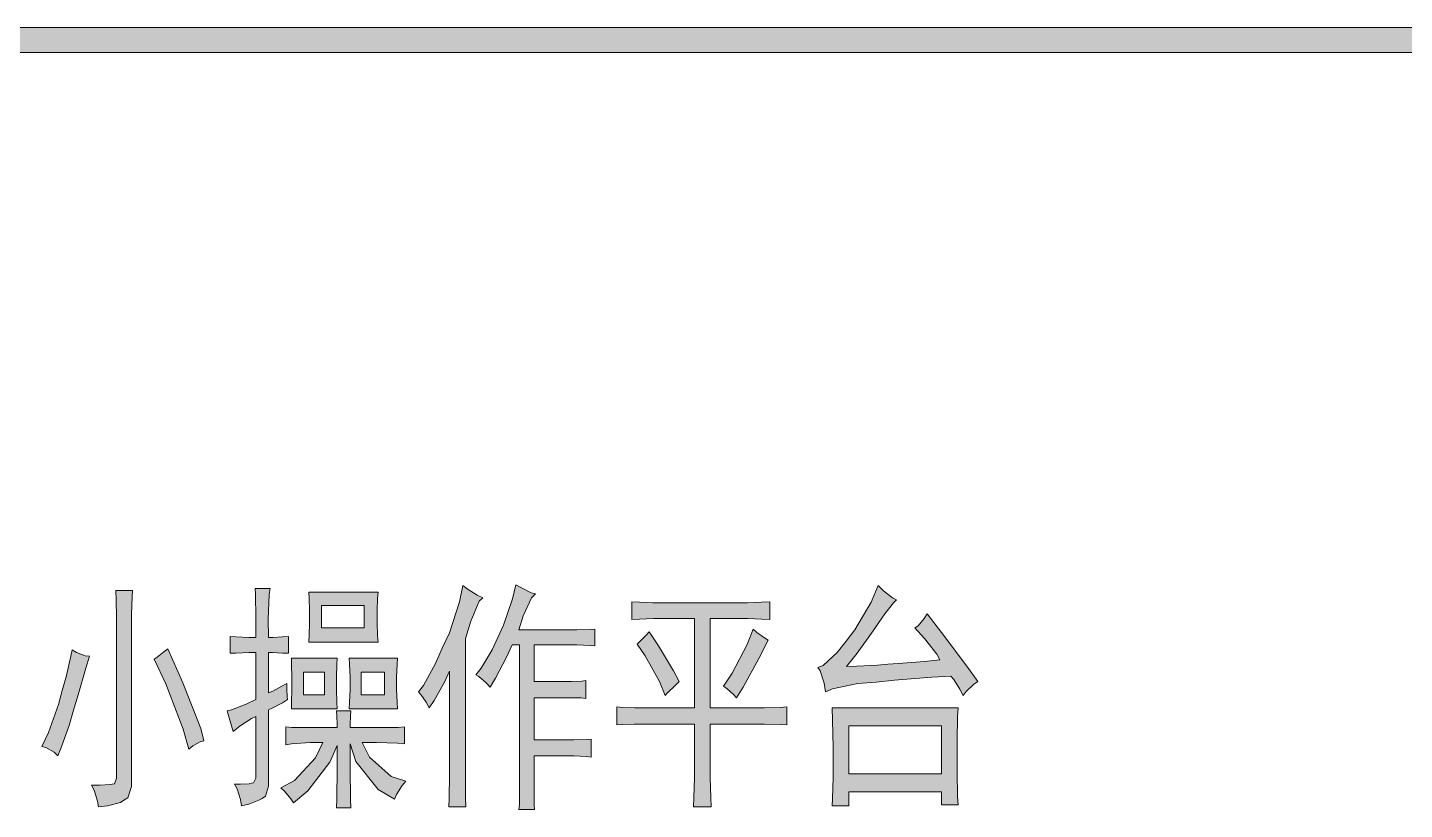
# Model space of a CAD drawing. Header units: millimetres. Extents: x 0 to 586, y 0 to 414.
# Drawn here: x 553.25 to 569.44, y 27.48 to 36.68 of the extents above; entities that cross this region are included whole.
import ezdxf

# ---------------------------------------------------------------- set-up
doc = ezdxf.new("R2010")
doc.units = ezdxf.units.MM

msp = doc.modelspace()

# ---------------------------------------------------------------- hatches: boundary and pattern name
h = msp.add_hatch(color=0)
h.dxf.hatch_style = 2
h.paths.add_polyline_path([(575.772139, 36.681833), (575.772139, 36.389028), (541.390417, 36.389028), (541.390417, 36.681833)])
h = msp.add_hatch(color=0)
h.dxf.hatch_style = 2
h.paths.add_polyline_path([(559.219806, 30.014333), (559.173944, 29.968472), (559.075167, 29.756806), (559.02225, 29.591), (559.607861, 29.591), (559.706639, 29.591), (559.861861, 29.598056), (559.918306, 29.601583), (559.918306, 29.404028), (559.861861, 29.407556), (559.706639, 29.414611), (559.607861, 29.414611), (559.202167, 29.414611), (559.202167, 28.984222), (559.565528, 28.984222), (559.639611, 28.984222), (559.763083, 28.98775), (559.812472, 28.994806), (559.812472, 28.783139), (559.756028, 28.790194), (559.629028, 28.793722), (559.565528, 28.793722), (559.202167, 28.793722), (559.202167, 28.296306), (559.583167, 28.296306), (559.671361, 28.296306), (559.816, 28.303361), (559.872444, 28.306889), (559.872444, 28.095222), (559.816, 28.102278), (559.674889, 28.109333), (559.590222, 28.109333), (559.202167, 28.109333), (559.202167, 27.897667), (559.202167, 27.742444), (559.205694, 27.530778), (559.209222, 27.477861), (559.02225, 27.477861), (559.029306, 27.537833), (559.032833, 27.703639), (559.032833, 27.809472), (559.032833, 29.414611), (558.944639, 29.414611), (558.877611, 29.269972), (558.747083, 29.023028), (558.687111, 28.917194), (558.637722, 28.970111), (558.553056, 29.044194), (558.517778, 29.061833), (558.581278, 29.139444), (558.708278, 29.358167), (558.775306, 29.502806), (558.842333, 29.647444), (558.948167, 29.957889), (558.986972, 30.123694), (559.054, 30.084889), (559.170417, 30.028444)])
h = msp.add_hatch(color=0)
h.dxf.hatch_style = 2
h.paths.add_polyline_path([(554.478472, 30.056667), (554.474944, 29.979056), (554.467889, 29.770917), (554.467889, 29.636861), (554.467889, 27.851806), (554.467889, 27.7495), (554.425556, 27.615444), (554.379694, 27.587222), (554.337361, 27.559), (554.185667, 27.520194), (554.079833, 27.509611), (554.06925, 27.576639), (554.030444, 27.703639), (553.998694, 27.763611), (554.097472, 27.763611), (554.217417, 27.770667), (554.242111, 27.774194), (554.266806, 27.78125), (554.2915, 27.848278), (554.2915, 27.90825), (554.2915, 29.636861), (554.2915, 29.735639), (554.287972, 29.947306), (554.284444, 30.056667)])
h = msp.add_hatch(color=0)
h.dxf.hatch_style = 2
h.paths.add_polyline_path([(555.931917, 29.502806), (555.931917, 29.725056), (555.924861, 30.014333), (555.921333, 30.077833), (556.097722, 30.077833), (556.087139, 30.007278), (556.076556, 29.718), (556.080083, 29.502806), (556.129472, 29.502806), (556.245889, 29.509861), (556.312917, 29.513389), (556.312917, 29.315833), (556.242361, 29.319361), (556.125944, 29.326417), (556.080083, 29.326417), (556.080083, 28.850167), (556.129472, 28.871333), (556.235306, 28.927778), (556.295278, 28.959528), (556.295278, 28.899556), (556.298806, 28.804306), (556.302333, 28.772556), (556.242361, 28.73375), (556.129472, 28.673778), (556.080083, 28.649083), (556.080083, 27.851806), (556.080083, 27.753028), (556.044806, 27.633083), (556.006, 27.608389), (555.967194, 27.587222), (555.84725, 27.541361), (555.762583, 27.520194), (555.748472, 27.594278), (555.709667, 27.721278), (555.681444, 27.774194), (555.752, 27.774194), (555.850778, 27.78125), (555.879, 27.788306), (555.903694, 27.791833), (555.931917, 27.848278), (555.931917, 27.897667), (555.931917, 28.571472), (555.879, 28.550306), (555.744944, 28.462111), (555.663806, 28.395083), (555.646167, 28.462111), (555.610889, 28.585583), (555.59325, 28.6385), (555.646167, 28.649083), (555.8155, 28.716111), (555.931917, 28.772556), (555.931917, 29.326417), (555.84725, 29.326417), (555.695556, 29.319361), (555.628528, 29.315833), (555.628528, 29.513389), (555.695556, 29.509861), (555.84725, 29.502806)])
h = msp.add_hatch(color=0)
h.paths.add_polyline_path([(557.367722, 30.0355), (557.360667, 29.961417), (557.357139, 29.820306), (557.357139, 29.746222), (557.357139, 29.675667), (557.360667, 29.523972), (557.367722, 29.446361), (556.552806, 29.446361), (556.556333, 29.531028), (556.559861, 29.679194), (556.559861, 29.746222), (556.559861, 29.820306), (556.556333, 29.961417), (556.552806, 30.0355)])
h.paths.add_polyline_path([(557.205444, 29.615694), (557.205444, 29.880278), (556.700972, 29.880278), (556.700972, 29.615694)])
h = msp.add_hatch(color=0)
h.dxf.hatch_style = 2
h.paths.add_polyline_path([(558.598917, 29.968472), (558.556583, 29.929667), (558.457806, 29.693306), (558.394306, 29.492222), (558.394306, 28.074056), (558.394306, 27.897667), (558.397833, 27.615444), (558.401361, 27.509611), (558.200278, 27.509611), (558.203806, 27.608389), (558.207333, 27.887083), (558.207333, 28.063472), (558.207333, 29.104167), (558.147361, 28.977167), (558.027417, 28.761972), (557.967444, 28.673778), (557.932167, 28.740806), (557.872194, 28.832528), (557.843972, 28.86075), (557.903944, 28.938361), (558.041528, 29.195889), (558.122667, 29.375806), (558.207333, 29.555722), (558.327278, 29.922611), (558.366083, 30.113111), (558.415472, 30.074306), (558.531889, 30.000222)])
h = msp.add_hatch(color=0)
h.dxf.hatch_style = 2
h.paths.add_polyline_path([(563.463722, 29.947306), (563.428444, 29.912028), (563.326139, 29.7815), (563.259111, 29.679194), (563.192083, 29.580417), (563.001583, 29.319361), (562.878111, 29.160611), (562.998056, 29.164139), (563.241472, 29.17825), (563.364944, 29.188833), (563.488417, 29.195889), (563.795333, 29.220583), (563.97525, 29.238222), (563.939972, 29.30525), (563.795333, 29.492222), (563.682444, 29.615694), (563.72125, 29.640389), (563.791806, 29.725056), (563.827083, 29.7815), (563.992889, 29.562778), (564.29275, 29.164139), (564.41975, 28.984222), (564.370361, 28.948944), (564.285694, 28.867806), (564.250417, 28.818417), (564.211611, 28.8925), (564.137528, 29.008917), (564.10225, 29.047722), (563.88, 29.033611), (563.442556, 28.998333), (563.227361, 28.977167), (563.012167, 28.959528), (562.712306, 28.899556), (562.631167, 28.86075), (562.613528, 28.966583), (562.567667, 29.111222), (562.539444, 29.150028), (562.602944, 29.171194), (562.76875, 29.326417), (562.874583, 29.460472), (562.976889, 29.591), (563.167389, 29.919083), (563.248528, 30.113111), (563.312028, 30.053139), (563.417861, 29.968472)])
h = msp.add_hatch(color=0)
h.dxf.hatch_style = 2
h.paths.add_polyline_path([(561.646917, 29.912028), (561.713944, 29.912028), (561.876222, 29.919083), (561.975, 29.922611), (561.975, 29.714472), (561.87975, 29.718), (561.717472, 29.725056), (561.646917, 29.725056), (561.272972, 29.725056), (561.272972, 28.673778), (561.812722, 28.673778), (561.9115, 28.673778), (562.094944, 28.677306), (562.176083, 28.684361), (562.176083, 28.472694), (562.094944, 28.47975), (561.9115, 28.483278), (561.812722, 28.483278), (561.272972, 28.483278), (561.272972, 27.975278), (561.272972, 27.851806), (561.280028, 27.618972), (561.283556, 27.509611), (561.078944, 27.509611), (561.082472, 27.618972), (561.089528, 27.851806), (561.089528, 27.975278), (561.089528, 28.483278), (560.440417, 28.483278), (560.380444, 28.483278), (560.246389, 28.47975), (560.175833, 28.472694), (560.175833, 28.684361), (560.246389, 28.677306), (560.3875, 28.673778), (560.458056, 28.673778), (561.089528, 28.673778), (561.089528, 29.725056), (560.669722, 29.725056), (560.606222, 29.725056), (560.443944, 29.718), (560.352222, 29.714472), (560.352222, 29.922611), (560.443944, 29.919083), (560.599167, 29.912028), (560.662667, 29.912028)])
h = msp.add_hatch(color=0)
h.dxf.hatch_style = 2
h.paths.add_polyline_path([(560.743806, 28.818417), (560.676778, 28.984222), (560.510972, 29.287611), (560.415722, 29.425194), (560.451, 29.460472), (560.521556, 29.531028), (560.556833, 29.569833), (560.666194, 29.404028), (560.842583, 29.111222), (560.909611, 28.984222), (560.856694, 28.931306), (560.772028, 28.850167)])
h = msp.add_hatch(color=0)
h.dxf.hatch_style = 2
h.paths.add_polyline_path([(561.431722, 28.927778), (561.534028, 29.083), (561.706889, 29.421667), (561.777444, 29.601583), (561.823306, 29.562778), (561.9115, 29.499278), (561.957361, 29.471056), (561.844472, 29.255861), (561.661028, 28.917194), (561.583417, 28.793722), (561.548139, 28.832528), (561.474056, 28.899556)])
h = msp.add_hatch(color=0)
h.dxf.hatch_style = 2
h.paths.add_polyline_path([(553.974, 29.280556), (553.931667, 29.142972), (553.839944, 28.825472), (553.787028, 28.645556), (553.734111, 28.465639), (553.638861, 28.197528), (553.600056, 28.109333), (553.557722, 28.151667), (553.462472, 28.208111), (553.413083, 28.218694), (553.490694, 28.3845), (553.610639, 28.712583), (553.652972, 28.878389), (553.698833, 29.040667), (553.755278, 29.280556), (553.769389, 29.358167), (553.822306, 29.326417), (553.924611, 29.287611)])
h = msp.add_hatch(color=0)
h.dxf.hatch_style = 2
h.paths.add_polyline_path([(554.89475, 29.36875), (555.071139, 28.970111), (555.282806, 28.430361), (555.318083, 28.285722), (555.27575, 28.275139), (555.187556, 28.22575), (555.141694, 28.186944), (555.074667, 28.423306), (554.873583, 28.956), (554.736, 29.248806), (554.771278, 29.269972), (554.848889, 29.333472)])
h = msp.add_hatch(color=0)
h.paths.add_polyline_path([(556.348194, 28.663194), (556.351722, 28.740806), (556.35525, 28.888972), (556.35525, 28.959528), (556.35525, 29.037139), (556.351722, 29.188833), (556.348194, 29.259389), (556.887944, 29.259389), (556.884417, 29.188833), (556.877361, 29.037139), (556.877361, 28.959528), (556.877361, 28.888972), (556.884417, 28.740806), (556.887944, 28.663194)])
h.paths.add_polyline_path([(556.73625, 28.829), (556.73625, 29.093583), (556.489306, 29.093583), (556.489306, 28.829)])
h = msp.add_hatch(color=0)
h.paths.add_polyline_path([(557.597028, 29.259389), (557.5935, 29.188833), (557.586444, 29.037139), (557.586444, 28.959528), (557.586444, 28.888972), (557.5935, 28.740806), (557.597028, 28.663194), (557.029056, 28.663194), (557.032583, 28.740806), (557.039639, 28.888972), (557.039639, 28.959528), (557.039639, 29.037139), (557.032583, 29.188833), (557.029056, 29.259389)])
h.paths.add_polyline_path([(557.445333, 28.829), (557.445333, 29.093583), (557.170167, 29.093583), (557.170167, 28.829)])
h = msp.add_hatch(color=0)
h.paths.add_polyline_path([(564.190444, 28.673778), (564.183389, 28.571472), (564.179861, 28.285722), (564.179861, 28.095222), (564.179861, 27.915306), (564.183389, 27.633083), (564.190444, 27.530778), (563.992889, 27.530778), (563.992889, 27.686), (562.902806, 27.686), (562.902806, 27.520194), (562.708778, 27.520194), (562.712306, 27.604861), (562.719361, 27.858861), (562.719361, 28.031722), (562.719361, 28.208111), (562.712306, 28.529139), (562.708778, 28.673778)])
h.paths.add_polyline_path([(563.992889, 27.897667), (563.992889, 28.462111), (562.902806, 28.462111), (562.902806, 27.897667)])
h = msp.add_hatch(color=0)
h.dxf.hatch_style = 2
h.paths.add_polyline_path([(556.887944, 28.440944), (556.887944, 28.47975), (556.884417, 28.578528), (556.877361, 28.6385), (557.046694, 28.6385), (557.043167, 28.578528), (557.039639, 28.47975), (557.039639, 28.440944), (557.286583, 28.440944), (557.604083, 28.444472), (557.678167, 28.451528), (557.678167, 28.250444), (557.597028, 28.2575), (557.350083, 28.264556), (557.18075, 28.264556), (557.265417, 28.091694), (557.522944, 27.865917), (557.695806, 27.809472), (557.649944, 27.760083), (557.582917, 27.65425), (557.56175, 27.597806), (557.367722, 27.714222), (557.106667, 28.042306), (557.039639, 28.250444), (557.039639, 27.968222), (557.043167, 27.594278), (557.046694, 27.499028), (556.877361, 27.499028), (556.884417, 27.597806), (556.887944, 27.964694), (556.887944, 28.229278), (556.79975, 28.03525), (556.542222, 27.696583), (556.372889, 27.555472), (556.341139, 27.604861), (556.267056, 27.693056), (556.224722, 27.731861), (556.383472, 27.820056), (556.630417, 28.084639), (556.718611, 28.264556), (556.570444, 28.264556), (556.351722, 28.250444), (556.284694, 28.239861), (556.284694, 28.451528), (556.35525, 28.444472), (556.658639, 28.440944)])

# ---------------------------------------------------------------- linework, layer by layer
at = {"color": 0, "lineweight": 0}
for points in [[(575.772139, 36.681833), (575.772139, 36.389028), (541.390417, 36.389028), (541.390417, 36.681833)], [(559.219806, 30.014333), (559.173944, 29.968472), (559.075167, 29.756806), (559.02225, 29.591), (559.607861, 29.591), (559.706639, 29.591), (559.861861, 29.598056), (559.918306, 29.601583), (559.918306, 29.404028), (559.861861, 29.407556), (559.706639, 29.414611), (559.607861, 29.414611), (559.202167, 29.414611), (559.202167, 28.984222), (559.565528, 28.984222), (559.639611, 28.984222), (559.763083, 28.98775), (559.812472, 28.994806), (559.812472, 28.783139), (559.756028, 28.790194), (559.629028, 28.793722), (559.565528, 28.793722), (559.202167, 28.793722), (559.202167, 28.296306), (559.583167, 28.296306), (559.671361, 28.296306), (559.816, 28.303361), (559.872444, 28.306889), (559.872444, 28.095222), (559.816, 28.102278), (559.674889, 28.109333), (559.590222, 28.109333), (559.202167, 28.109333), (559.202167, 27.897667), (559.202167, 27.742444), (559.205694, 27.530778), (559.209222, 27.477861), (559.02225, 27.477861), (559.029306, 27.537833), (559.032833, 27.703639), (559.032833, 27.809472), (559.032833, 29.414611), (558.944639, 29.414611), (558.877611, 29.269972), (558.747083, 29.023028), (558.687111, 28.917194), (558.637722, 28.970111), (558.553056, 29.044194), (558.517778, 29.061833), (558.581278, 29.139444), (558.708278, 29.358167), (558.775306, 29.502806), (558.842333, 29.647444), (558.948167, 29.957889), (558.986972, 30.123694), (559.054, 30.084889), (559.170417, 30.028444)], [(554.478472, 30.056667), (554.474944, 29.979056), (554.467889, 29.770917), (554.467889, 29.636861), (554.467889, 27.851806), (554.467889, 27.7495), (554.425556, 27.615444), (554.379694, 27.587222), (554.337361, 27.559), (554.185667, 27.520194), (554.079833, 27.509611), (554.06925, 27.576639), (554.030444, 27.703639), (553.998694, 27.763611), (554.097472, 27.763611), (554.217417, 27.770667), (554.242111, 27.774194), (554.266806, 27.78125), (554.2915, 27.848278), (554.2915, 27.90825), (554.2915, 29.636861), (554.2915, 29.735639), (554.287972, 29.947306), (554.284444, 30.056667)], [(555.931917, 29.502806), (555.931917, 29.725056), (555.924861, 30.014333), (555.921333, 30.077833), (556.097722, 30.077833), (556.087139, 30.007278), (556.076556, 29.718), (556.080083, 29.502806), (556.129472, 29.502806), (556.245889, 29.509861), (556.312917, 29.513389), (556.312917, 29.315833), (556.242361, 29.319361), (556.125944, 29.326417), (556.080083, 29.326417), (556.080083, 28.850167), (556.129472, 28.871333), (556.235306, 28.927778), (556.295278, 28.959528), (556.295278, 28.899556), (556.298806, 28.804306), (556.302333, 28.772556), (556.242361, 28.73375), (556.129472, 28.673778), (556.080083, 28.649083), (556.080083, 27.851806), (556.080083, 27.753028), (556.044806, 27.633083), (556.006, 27.608389), (555.967194, 27.587222), (555.84725, 27.541361), (555.762583, 27.520194), (555.748472, 27.594278), (555.709667, 27.721278), (555.681444, 27.774194), (555.752, 27.774194), (555.850778, 27.78125), (555.879, 27.788306), (555.903694, 27.791833), (555.931917, 27.848278), (555.931917, 27.897667), (555.931917, 28.571472), (555.879, 28.550306), (555.744944, 28.462111), (555.663806, 28.395083), (555.646167, 28.462111), (555.610889, 28.585583), (555.59325, 28.6385), (555.646167, 28.649083), (555.8155, 28.716111), (555.931917, 28.772556), (555.931917, 29.326417), (555.84725, 29.326417), (555.695556, 29.319361), (555.628528, 29.315833), (555.628528, 29.513389), (555.695556, 29.509861), (555.84725, 29.502806)], [(557.367722, 30.0355), (557.360667, 29.961417), (557.357139, 29.820306), (557.357139, 29.746222), (557.357139, 29.675667), (557.360667, 29.523972), (557.367722, 29.446361), (556.552806, 29.446361), (556.556333, 29.531028), (556.559861, 29.679194), (556.559861, 29.746222), (556.559861, 29.820306), (556.556333, 29.961417), (556.552806, 30.0355)], [(558.598917, 29.968472), (558.556583, 29.929667), (558.457806, 29.693306), (558.394306, 29.492222), (558.394306, 28.074056), (558.394306, 27.897667), (558.397833, 27.615444), (558.401361, 27.509611), (558.200278, 27.509611), (558.203806, 27.608389), (558.207333, 27.887083), (558.207333, 28.063472), (558.207333, 29.104167), (558.147361, 28.977167), (558.027417, 28.761972), (557.967444, 28.673778), (557.932167, 28.740806), (557.872194, 28.832528), (557.843972, 28.86075), (557.903944, 28.938361), (558.041528, 29.195889), (558.122667, 29.375806), (558.207333, 29.555722), (558.327278, 29.922611), (558.366083, 30.113111), (558.415472, 30.074306), (558.531889, 30.000222)], [(563.463722, 29.947306), (563.428444, 29.912028), (563.326139, 29.7815), (563.259111, 29.679194), (563.192083, 29.580417), (563.001583, 29.319361), (562.878111, 29.160611), (562.998056, 29.164139), (563.241472, 29.17825), (563.364944, 29.188833), (563.488417, 29.195889), (563.795333, 29.220583), (563.97525, 29.238222), (563.939972, 29.30525), (563.795333, 29.492222), (563.682444, 29.615694), (563.72125, 29.640389), (563.791806, 29.725056), (563.827083, 29.7815), (563.992889, 29.562778), (564.29275, 29.164139), (564.41975, 28.984222), (564.370361, 28.948944), (564.285694, 28.867806), (564.250417, 28.818417), (564.211611, 28.8925), (564.137528, 29.008917), (564.10225, 29.047722), (563.88, 29.033611), (563.442556, 28.998333), (563.227361, 28.977167), (563.012167, 28.959528), (562.712306, 28.899556), (562.631167, 28.86075), (562.613528, 28.966583), (562.567667, 29.111222), (562.539444, 29.150028), (562.602944, 29.171194), (562.76875, 29.326417), (562.874583, 29.460472), (562.976889, 29.591), (563.167389, 29.919083), (563.248528, 30.113111), (563.312028, 30.053139), (563.417861, 29.968472)], [(557.205444, 29.615694), (557.205444, 29.880278), (556.700972, 29.880278), (556.700972, 29.615694)], [(561.646917, 29.912028), (561.713944, 29.912028), (561.876222, 29.919083), (561.975, 29.922611), (561.975, 29.714472), (561.87975, 29.718), (561.717472, 29.725056), (561.646917, 29.725056), (561.272972, 29.725056), (561.272972, 28.673778), (561.812722, 28.673778), (561.9115, 28.673778), (562.094944, 28.677306), (562.176083, 28.684361), (562.176083, 28.472694), (562.094944, 28.47975), (561.9115, 28.483278), (561.812722, 28.483278), (561.272972, 28.483278), (561.272972, 27.975278), (561.272972, 27.851806), (561.280028, 27.618972), (561.283556, 27.509611), (561.078944, 27.509611), (561.082472, 27.618972), (561.089528, 27.851806), (561.089528, 27.975278), (561.089528, 28.483278), (560.440417, 28.483278), (560.380444, 28.483278), (560.246389, 28.47975), (560.175833, 28.472694), (560.175833, 28.684361), (560.246389, 28.677306), (560.3875, 28.673778), (560.458056, 28.673778), (561.089528, 28.673778), (561.089528, 29.725056), (560.669722, 29.725056), (560.606222, 29.725056), (560.443944, 29.718), (560.352222, 29.714472), (560.352222, 29.922611), (560.443944, 29.919083), (560.599167, 29.912028), (560.662667, 29.912028)], [(560.743806, 28.818417), (560.676778, 28.984222), (560.510972, 29.287611), (560.415722, 29.425194), (560.451, 29.460472), (560.521556, 29.531028), (560.556833, 29.569833), (560.666194, 29.404028), (560.842583, 29.111222), (560.909611, 28.984222), (560.856694, 28.931306), (560.772028, 28.850167)], [(561.431722, 28.927778), (561.534028, 29.083), (561.706889, 29.421667), (561.777444, 29.601583), (561.823306, 29.562778), (561.9115, 29.499278), (561.957361, 29.471056), (561.844472, 29.255861), (561.661028, 28.917194), (561.583417, 28.793722), (561.548139, 28.832528), (561.474056, 28.899556)], [(553.974, 29.280556), (553.931667, 29.142972), (553.839944, 28.825472), (553.787028, 28.645556), (553.734111, 28.465639), (553.638861, 28.197528), (553.600056, 28.109333), (553.557722, 28.151667), (553.462472, 28.208111), (553.413083, 28.218694), (553.490694, 28.3845), (553.610639, 28.712583), (553.652972, 28.878389), (553.698833, 29.040667), (553.755278, 29.280556), (553.769389, 29.358167), (553.822306, 29.326417), (553.924611, 29.287611)], [(554.89475, 29.36875), (555.071139, 28.970111), (555.282806, 28.430361), (555.318083, 28.285722), (555.27575, 28.275139), (555.187556, 28.22575), (555.141694, 28.186944), (555.074667, 28.423306), (554.873583, 28.956), (554.736, 29.248806), (554.771278, 29.269972), (554.848889, 29.333472)], [(556.348194, 28.663194), (556.351722, 28.740806), (556.35525, 28.888972), (556.35525, 28.959528), (556.35525, 29.037139), (556.351722, 29.188833), (556.348194, 29.259389), (556.887944, 29.259389), (556.884417, 29.188833), (556.877361, 29.037139), (556.877361, 28.959528), (556.877361, 28.888972), (556.884417, 28.740806), (556.887944, 28.663194)], [(557.597028, 29.259389), (557.5935, 29.188833), (557.586444, 29.037139), (557.586444, 28.959528), (557.586444, 28.888972), (557.5935, 28.740806), (557.597028, 28.663194), (557.029056, 28.663194), (557.032583, 28.740806), (557.039639, 28.888972), (557.039639, 28.959528), (557.039639, 29.037139), (557.032583, 29.188833), (557.029056, 29.259389)], [(556.73625, 28.829), (556.73625, 29.093583), (556.489306, 29.093583), (556.489306, 28.829)], [(557.445333, 28.829), (557.445333, 29.093583), (557.170167, 29.093583), (557.170167, 28.829)], [(564.190444, 28.673778), (564.183389, 28.571472), (564.179861, 28.285722), (564.179861, 28.095222), (564.179861, 27.915306), (564.183389, 27.633083), (564.190444, 27.530778), (563.992889, 27.530778), (563.992889, 27.686), (562.902806, 27.686), (562.902806, 27.520194), (562.708778, 27.520194), (562.712306, 27.604861), (562.719361, 27.858861), (562.719361, 28.031722), (562.719361, 28.208111), (562.712306, 28.529139), (562.708778, 28.673778)], [(556.887944, 28.440944), (556.887944, 28.47975), (556.884417, 28.578528), (556.877361, 28.6385), (557.046694, 28.6385), (557.043167, 28.578528), (557.039639, 28.47975), (557.039639, 28.440944), (557.286583, 28.440944), (557.604083, 28.444472), (557.678167, 28.451528), (557.678167, 28.250444), (557.597028, 28.2575), (557.350083, 28.264556), (557.18075, 28.264556), (557.265417, 28.091694), (557.522944, 27.865917), (557.695806, 27.809472), (557.649944, 27.760083), (557.582917, 27.65425), (557.56175, 27.597806), (557.367722, 27.714222), (557.106667, 28.042306), (557.039639, 28.250444), (557.039639, 27.968222), (557.043167, 27.594278), (557.046694, 27.499028), (556.877361, 27.499028), (556.884417, 27.597806), (556.887944, 27.964694), (556.887944, 28.229278), (556.79975, 28.03525), (556.542222, 27.696583), (556.372889, 27.555472), (556.341139, 27.604861), (556.267056, 27.693056), (556.224722, 27.731861), (556.383472, 27.820056), (556.630417, 28.084639), (556.718611, 28.264556), (556.570444, 28.264556), (556.351722, 28.250444), (556.284694, 28.239861), (556.284694, 28.451528), (556.35525, 28.444472), (556.658639, 28.440944)], [(563.992889, 27.897667), (563.992889, 28.462111), (562.902806, 28.462111), (562.902806, 27.897667)]]:
    msp.add_lwpolyline(points, close=True, dxfattribs=at)

doc.saveas('drawing.dxf')
